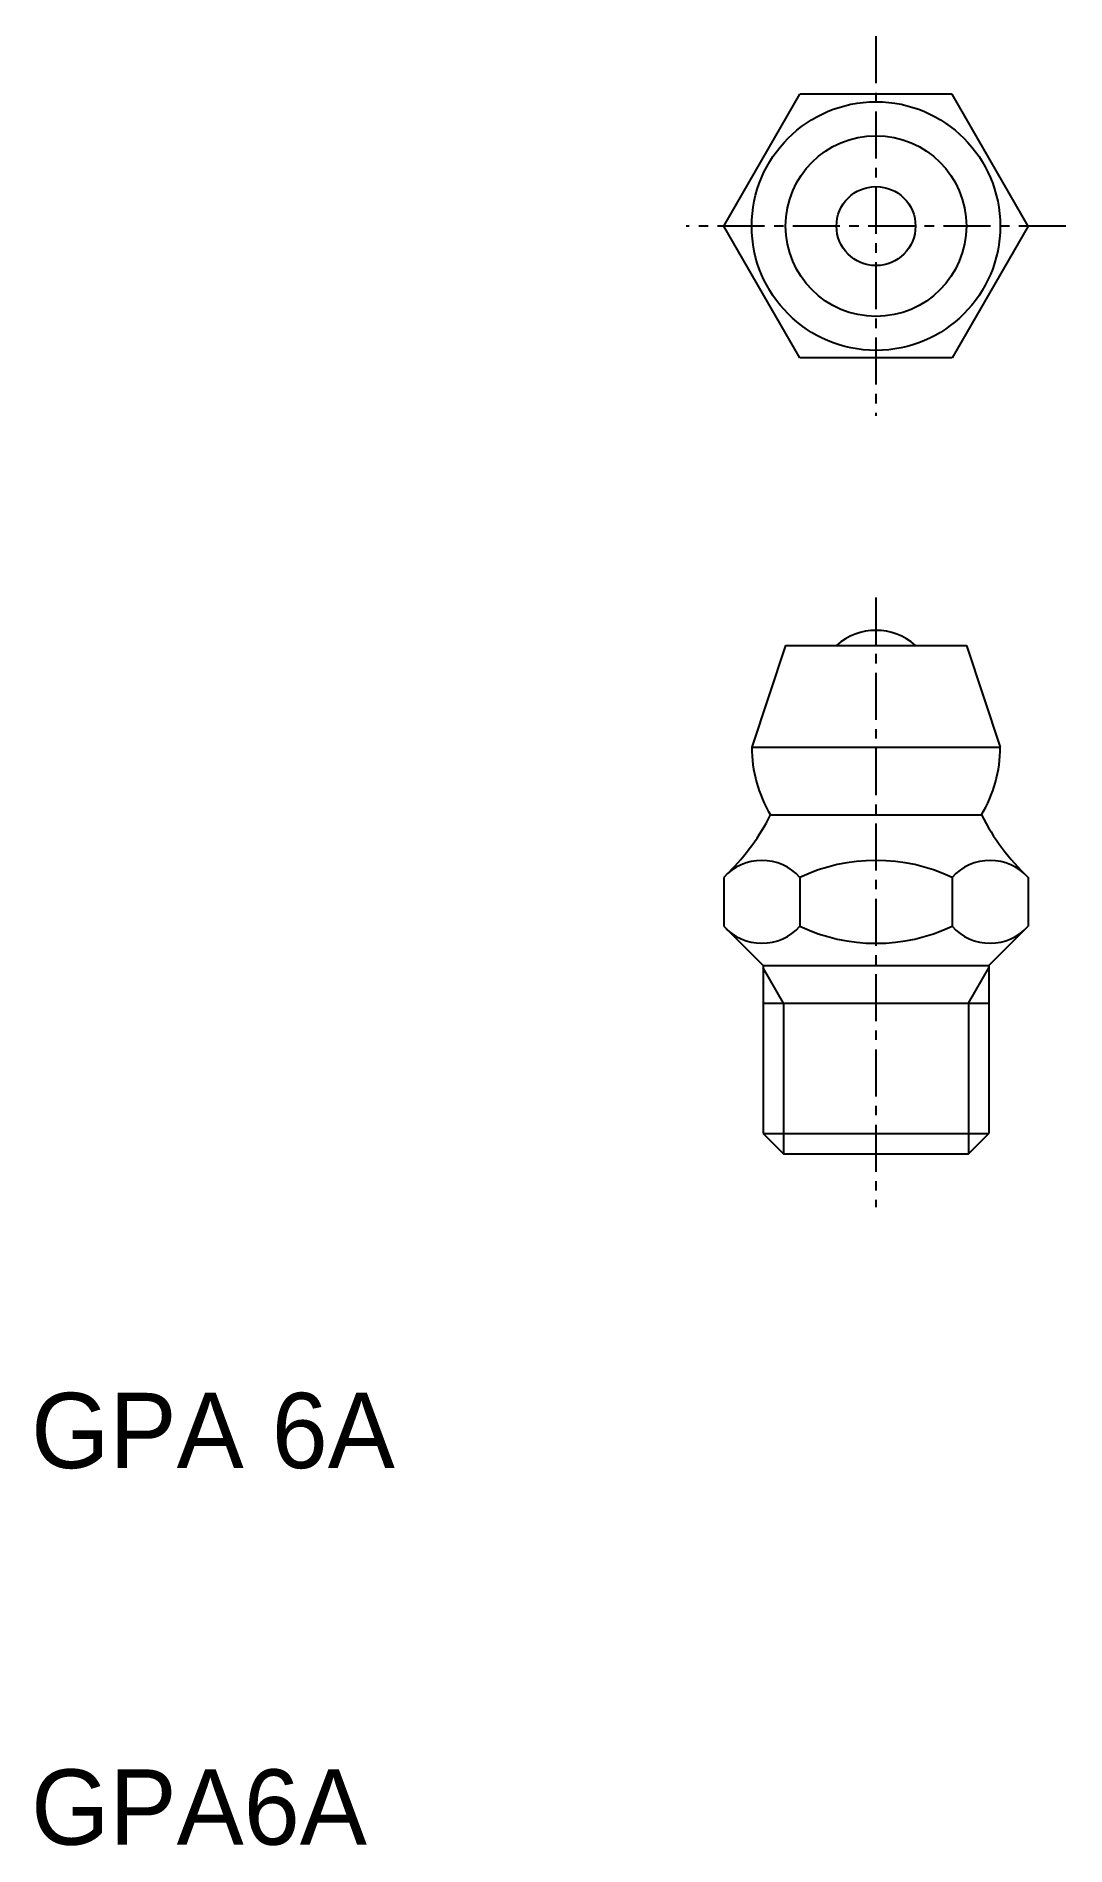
# Model space of a CAD drawing. Extents: x 10.1 to 37.5, y 10 to 58.
import ezdxf

# ---------------------------------------------------------------- set-up
doc = ezdxf.new("R2010")
doc.units = 0
doc.linetypes.add('CENTER', pattern=[2, 1.25, -0.25, 0.25, -0.25])
doc.layers.get('0').update_dxf_attribs({"linetype": 'CONTINUOUS'})
doc.layers.add('CENTER', color=1, linetype='CENTER')

msp = doc.modelspace()

# ---------------------------------------------------------------- linework, layer by layer
at = {"color": 7, "linetype": 'CONTINUOUS'}
for p, q in [((28.398, 52.981), (30.419, 56.481)), ((34.46, 56.481), (30.419, 56.481)), ((36.481, 52.981), (34.46, 56.481)), ((30.419, 49.481), (28.398, 52.981)), ((36.481, 52.981), (34.46, 49.481)), ((34.46, 49.481), (30.419, 49.481)), ((30.039, 41.846), (29.139, 39.146)), ((30.039, 41.846), (31.391, 41.846)), ((31.391, 41.846), (33.488, 41.846)), ((33.488, 41.846), (34.839, 41.846)), ((34.839, 41.846), (35.739, 39.146)), ((29.139, 39.146), (35.739, 39.146)), ((29.639, 37.346), (35.239, 37.346)), ((28.398, 35.687), (28.398, 34.387)), ((30.419, 35.687), (30.419, 34.387)), ((34.46, 35.687), (34.46, 34.387)), ((36.481, 35.687), (36.481, 34.387)), ((28.398, 34.387), (29.439, 33.346)), ((35.439, 33.346), (36.481, 34.387)), ((29.439, 33.346), (29.439, 28.887)), ((29.439, 33.346), (35.439, 33.346)), ((35.439, 33.346), (35.439, 28.887)), ((29.439, 32.346), (35.439, 32.346)), ((29.439, 28.887), (35.439, 28.887)), ((29.439, 28.887), (29.981, 28.346)), ((34.898, 28.346), (35.439, 28.887)), ((29.981, 28.346), (34.898, 28.346))]:
    msp.add_line(p, q, dxfattribs=at)
at = {"color": 3, "linetype": 'CONTINUOUS'}
for p, q in [((29.981, 32.346), (29.439, 33.284)), ((34.898, 32.346), (35.439, 33.284)), ((29.981, 32.346), (29.981, 28.346)), ((34.898, 32.346), (34.898, 28.346))]:
    msp.add_line(p, q, dxfattribs=at)
at = {"color": 7, "linetype": 'CONTINUOUS'}
for radius in [3.3, 2.4, 1.049]:
    msp.add_circle((32.439, 52.981), radius, dxfattribs=at)
for centre, radius, start, end in [((32.439, 40.671), 1.575, 48.2478, 131.7522), ((32.629, 39.146), 3.49, 180, 211.0482), ((32.249, 39.146), 3.49, 328.9518, 0), ((24.287, 40.058), 6, 315.0047, 333.126), ((40.591, 40.058), 6, 206.874, 226.757), ((29.408, 34.778), 1.359, 41.9851, 138.015), ((32.439, 31.375), 4.762, 64.8911, 115.1089), ((35.47, 34.778), 1.359, 41.9851, 138.0149), ((29.408, 35.297), 1.359, 221.985, 318.0149), ((32.439, 38.699), 4.762, 244.8911, 295.1089), ((35.47, 35.297), 1.359, 221.9851, 318.0149)]:
    msp.add_arc(centre, radius, start, end, dxfattribs=at)
at = {"layer": 'CENTER', "color": 1, "linetype": 'CENTER'}
for p, q in [((32.439, 58.023), (32.439, 47.94)), ((37.481, 52.981), (27.398, 52.981)), ((32.439, 43.12), (32.439, 26.934))]:
    msp.add_line(p, q, dxfattribs=at)

# ---------------------------------------------------------------- texts
at = {"color": 7, "linetype": 'CONTINUOUS'}
for s, p in [('GPA 6A', (10, 20)), ('GPA6A', (10, 10))]:
    msp.add_text(s, height=2, dxfattribs=at).set_placement(p)

doc.saveas('drawing.dxf')
